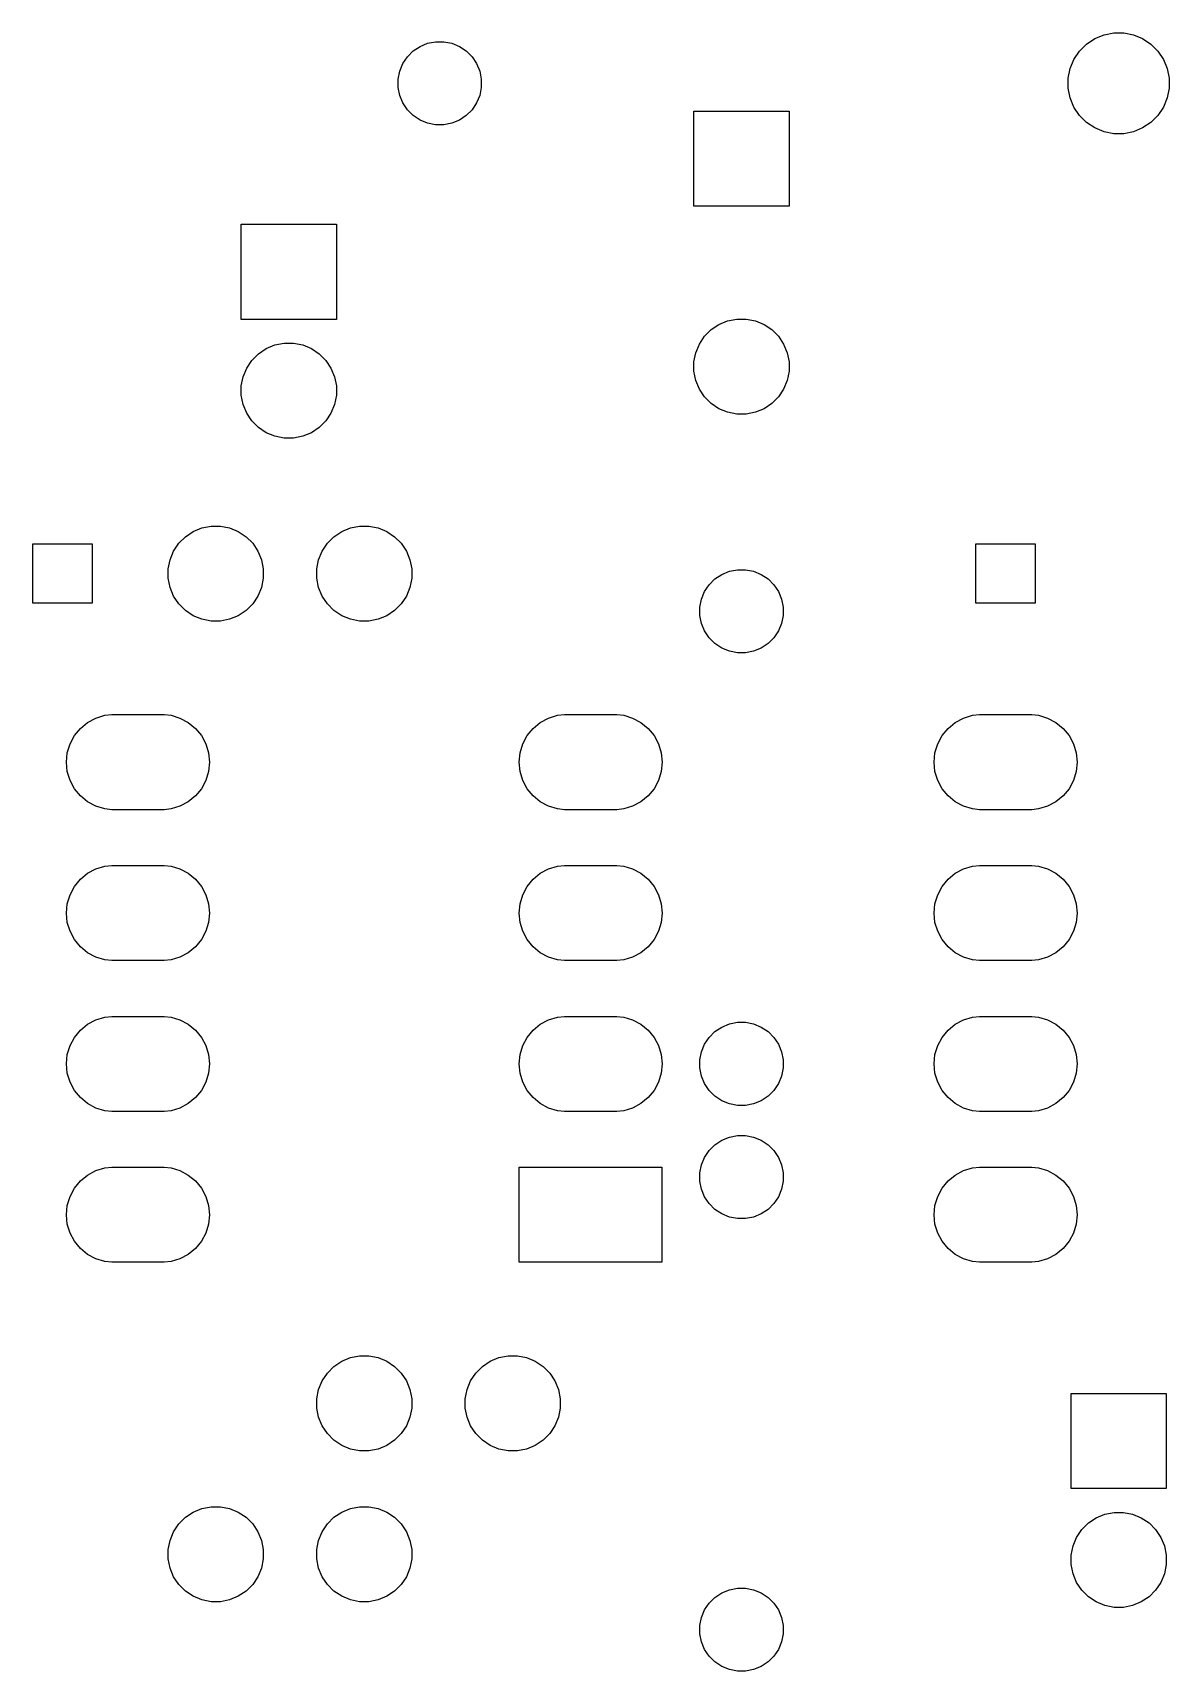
# Model space of a CAD drawing. Extents: x 2.92 to 5.2, y -4.3 to -3.17.
# Drawn here: x 3.38 to 4.133, y -4.303 to -3.217 of the extents above; entities that cross this region are included whole.
import ezdxf

# ---------------------------------------------------------------- set-up
doc = ezdxf.new("R2010")
doc.units = 0
doc.header["$MEASUREMENT"] = 0
doc.layers.add('BLACK', color=7, linetype='CONTINUOUS')

msp = doc.modelspace()

# ---------------------------------------------------------------- linework, layer by layer
at = {"layer": 'BLACK', "linetype": 'CONTINUOUS'}
for p, q in [((3.63695, -3.22558), (3.64196, -3.2235)), ((3.64196, -3.2235), (3.64729, -3.22244)), ((3.64729, -3.22244), (3.65271, -3.22244)), ((3.65271, -3.22244), (3.65804, -3.2235)), ((3.65804, -3.2235), (3.66305, -3.22558)), ((4.07401, -3.22867), (4.07867, -3.22401)), ((4.07867, -3.22401), (4.08415, -3.22034)), ((4.08415, -3.22034), (4.09024, -3.21782)), ((4.09024, -3.21782), (4.0967, -3.21654)), ((4.0967, -3.21654), (4.1033, -3.21654)), ((4.1033, -3.21654), (4.10976, -3.21782)), ((4.10976, -3.21782), (4.11585, -3.22034)), ((4.11585, -3.22034), (4.12133, -3.22401)), ((4.12133, -3.22401), (4.12599, -3.22867)), ((3.62558, -3.23695), (3.62859, -3.23243)), ((3.62859, -3.23243), (3.63243, -3.22859)), ((3.63243, -3.22859), (3.63695, -3.22558)), ((3.66305, -3.22558), (3.66757, -3.22859)), ((3.66757, -3.22859), (3.67141, -3.23243)), ((3.67141, -3.23243), (3.67442, -3.23695)), ((4.06782, -3.24024), (4.07034, -3.23415)), ((4.07034, -3.23415), (4.07401, -3.22867)), ((4.12599, -3.22867), (4.12966, -3.23415)), ((4.12966, -3.23415), (4.13218, -3.24024)), ((3.62244, -3.24729), (3.6235, -3.24196)), ((3.6235, -3.24196), (3.62558, -3.23695)), ((3.67442, -3.23695), (3.6765, -3.24196)), ((3.6765, -3.24196), (3.67756, -3.24729)), ((4.06654, -3.2467), (4.06782, -3.24024)), ((4.06654, -3.2533), (4.06654, -3.2467)), ((4.13218, -3.24024), (4.13346, -3.2467)), ((4.13346, -3.2467), (4.13346, -3.2533)), ((3.62244, -3.25271), (3.62244, -3.24729)), ((3.6235, -3.25804), (3.62244, -3.25271)), ((3.62558, -3.26305), (3.6235, -3.25804)), ((3.6765, -3.25804), (3.67442, -3.26305)), ((3.67756, -3.25271), (3.6765, -3.25804)), ((3.67756, -3.24729), (3.67756, -3.25271)), ((4.06782, -3.25976), (4.06654, -3.2533)), ((4.13346, -3.2533), (4.13218, -3.25976)), ((3.62859, -3.26757), (3.62558, -3.26305)), ((3.63243, -3.27141), (3.62859, -3.26757)), ((3.67141, -3.26757), (3.66757, -3.27141)), ((3.67442, -3.26305), (3.67141, -3.26757)), ((3.8185, -3.3315), (3.8185, -3.2685)), ((3.8185, -3.2685), (3.8815, -3.2685)), ((3.8815, -3.2685), (3.8815, -3.3315)), ((4.07034, -3.26585), (4.06782, -3.25976)), ((4.07401, -3.27133), (4.07034, -3.26585)), ((4.12966, -3.26585), (4.12599, -3.27133)), ((4.13218, -3.25976), (4.12966, -3.26585)), ((3.63695, -3.27442), (3.63243, -3.27141)), ((3.64196, -3.2765), (3.63695, -3.27442)), ((3.64729, -3.27756), (3.64196, -3.2765)), ((3.65271, -3.27756), (3.64729, -3.27756)), ((3.65804, -3.2765), (3.65271, -3.27756)), ((3.66305, -3.27442), (3.65804, -3.2765)), ((3.66757, -3.27141), (3.66305, -3.27442)), ((4.07867, -3.27599), (4.07401, -3.27133)), ((4.08415, -3.27966), (4.07867, -3.27599)), ((4.09024, -3.28218), (4.08415, -3.27966)), ((4.11585, -3.27966), (4.10976, -3.28218)), ((4.12133, -3.27599), (4.11585, -3.27966)), ((4.12599, -3.27133), (4.12133, -3.27599)), ((4.0967, -3.28346), (4.09024, -3.28218)), ((4.1033, -3.28346), (4.0967, -3.28346)), ((4.10976, -3.28218), (4.1033, -3.28346)), ((3.8815, -3.3315), (3.8185, -3.3315)), ((3.5185, -3.4065), (3.5185, -3.3435)), ((3.5185, -3.3435), (3.5815, -3.3435)), ((3.5815, -3.3435), (3.5815, -3.4065)), ((3.5815, -3.4065), (3.5185, -3.4065)), ((3.82992, -3.41333), (3.83508, -3.40988)), ((3.83508, -3.40988), (3.84081, -3.40751)), ((3.84081, -3.40751), (3.8469, -3.4063)), ((3.8469, -3.4063), (3.8531, -3.4063)), ((3.8531, -3.4063), (3.85919, -3.40751)), ((3.85919, -3.40751), (3.86492, -3.40988)), ((3.86492, -3.40988), (3.87008, -3.41333)), ((3.82209, -3.42288), (3.82554, -3.41772)), ((3.82554, -3.41772), (3.82992, -3.41333)), ((3.87008, -3.41333), (3.87446, -3.41772)), ((3.87446, -3.41772), (3.87791, -3.42288)), ((3.52554, -3.43366), (3.52992, -3.42928)), ((3.52992, -3.42928), (3.53508, -3.42583)), ((3.53508, -3.42583), (3.54081, -3.42345)), ((3.54081, -3.42345), (3.5469, -3.42224)), ((3.5469, -3.42224), (3.5531, -3.42224)), ((3.5531, -3.42224), (3.55919, -3.42345)), ((3.55919, -3.42345), (3.56492, -3.42583)), ((3.56492, -3.42583), (3.57008, -3.42928)), ((3.57008, -3.42928), (3.57446, -3.43366)), ((3.8185, -3.43469), (3.81971, -3.42861)), ((3.81971, -3.42861), (3.82209, -3.42288)), ((3.87791, -3.42288), (3.88029, -3.42861)), ((3.88029, -3.42861), (3.8815, -3.43469)), ((3.51971, -3.44455), (3.52209, -3.43882)), ((3.52209, -3.43882), (3.52554, -3.43366)), ((3.57446, -3.43366), (3.57791, -3.43882)), ((3.57791, -3.43882), (3.58029, -3.44455)), ((3.8185, -3.4409), (3.8185, -3.43469)), ((3.81971, -3.44698), (3.8185, -3.4409)), ((3.8815, -3.4409), (3.88029, -3.44698)), ((3.8815, -3.43469), (3.8815, -3.4409)), ((3.5185, -3.45064), (3.51971, -3.44455)), ((3.5185, -3.45684), (3.5185, -3.45064)), ((3.58029, -3.44455), (3.5815, -3.45064)), ((3.5815, -3.45064), (3.5815, -3.45684)), ((3.82209, -3.45271), (3.81971, -3.44698)), ((3.82554, -3.45787), (3.82209, -3.45271)), ((3.87791, -3.45271), (3.87446, -3.45787)), ((3.88029, -3.44698), (3.87791, -3.45271)), ((3.51971, -3.46293), (3.5185, -3.45684)), ((3.52209, -3.46866), (3.51971, -3.46293)), ((3.58029, -3.46293), (3.57791, -3.46866)), ((3.5815, -3.45684), (3.58029, -3.46293)), ((3.82992, -3.46226), (3.82554, -3.45787)), ((3.83508, -3.46571), (3.82992, -3.46226)), ((3.87008, -3.46226), (3.86492, -3.46571)), ((3.87446, -3.45787), (3.87008, -3.46226)), ((3.52554, -3.47382), (3.52209, -3.46866)), ((3.52992, -3.4782), (3.52554, -3.47382)), ((3.57446, -3.47382), (3.57008, -3.4782)), ((3.57791, -3.46866), (3.57446, -3.47382)), ((3.84081, -3.46808), (3.83508, -3.46571)), ((3.8469, -3.46929), (3.84081, -3.46808)), ((3.8531, -3.46929), (3.8469, -3.46929)), ((3.85919, -3.46808), (3.8531, -3.46929)), ((3.86492, -3.46571), (3.85919, -3.46808)), ((3.53508, -3.48165), (3.52992, -3.4782)), ((3.54081, -3.48403), (3.53508, -3.48165)), ((3.5469, -3.48524), (3.54081, -3.48403)), ((3.5531, -3.48524), (3.5469, -3.48524)), ((3.55919, -3.48403), (3.5531, -3.48524)), ((3.56492, -3.48165), (3.55919, -3.48403)), ((3.57008, -3.4782), (3.56492, -3.48165)), ((3.47711, -3.55492), (3.4815, -3.55054)), ((3.4815, -3.55054), (3.48666, -3.54709)), ((3.48666, -3.54709), (3.49239, -3.54471)), ((3.49239, -3.54471), (3.49847, -3.5435)), ((3.49847, -3.5435), (3.50468, -3.5435)), ((3.50468, -3.5435), (3.51076, -3.54471)), ((3.51076, -3.54471), (3.51649, -3.54709)), ((3.51649, -3.54709), (3.52165, -3.55054)), ((3.52165, -3.55054), (3.52604, -3.55492)), ((3.57554, -3.55492), (3.57992, -3.55054)), ((3.57992, -3.55054), (3.58508, -3.54709)), ((3.58508, -3.54709), (3.59081, -3.54471)), ((3.59081, -3.54471), (3.5969, -3.5435)), ((3.5969, -3.5435), (3.6031, -3.5435)), ((3.6031, -3.5435), (3.60919, -3.54471)), ((3.60919, -3.54471), (3.61492, -3.54709)), ((3.61492, -3.54709), (3.62008, -3.55054)), ((3.62008, -3.55054), (3.62446, -3.55492)), ((3.38031, -3.59469), (3.38031, -3.55531)), ((3.38031, -3.55531), (3.41969, -3.55531)), ((3.41969, -3.55531), (3.41969, -3.59469)), ((3.47129, -3.56581), (3.47366, -3.56008)), ((3.47366, -3.56008), (3.47711, -3.55492)), ((3.52604, -3.55492), (3.52949, -3.56008)), ((3.52949, -3.56008), (3.53186, -3.56581)), ((3.56971, -3.56581), (3.57209, -3.56008)), ((3.57209, -3.56008), (3.57554, -3.55492)), ((3.62446, -3.55492), (3.62791, -3.56008)), ((3.62791, -3.56008), (3.63029, -3.56581)), ((4.00531, -3.59469), (4.00531, -3.55531)), ((4.00531, -3.55531), (4.04469, -3.55531)), ((4.04469, -3.55531), (4.04469, -3.59469)), ((3.47008, -3.5719), (3.47129, -3.56581)), ((3.47008, -3.5781), (3.47008, -3.5719)), ((3.53186, -3.56581), (3.53307, -3.5719)), ((3.53307, -3.5719), (3.53307, -3.5781)), ((3.5685, -3.5719), (3.56971, -3.56581)), ((3.5685, -3.5781), (3.5685, -3.5719)), ((3.63029, -3.56581), (3.6315, -3.5719)), ((3.6315, -3.5719), (3.6315, -3.5781)), ((3.84196, -3.5735), (3.84729, -3.57244)), ((3.84729, -3.57244), (3.85271, -3.57244)), ((3.85271, -3.57244), (3.85804, -3.5735)), ((3.47129, -3.58419), (3.47008, -3.5781)), ((3.53307, -3.5781), (3.53186, -3.58419)), ((3.56971, -3.58419), (3.5685, -3.5781)), ((3.6315, -3.5781), (3.63029, -3.58419)), ((3.82558, -3.58695), (3.82859, -3.58243)), ((3.82859, -3.58243), (3.83243, -3.57859)), ((3.83243, -3.57859), (3.83695, -3.57558)), ((3.83695, -3.57558), (3.84196, -3.5735)), ((3.85804, -3.5735), (3.86305, -3.57558)), ((3.86305, -3.57558), (3.86757, -3.57859)), ((3.86757, -3.57859), (3.87141, -3.58243)), ((3.87141, -3.58243), (3.87442, -3.58695)), ((3.41969, -3.59469), (3.38031, -3.59469)), ((3.47366, -3.58992), (3.47129, -3.58419)), ((3.47711, -3.59508), (3.47366, -3.58992)), ((3.52949, -3.58992), (3.52604, -3.59508)), ((3.53186, -3.58419), (3.52949, -3.58992)), ((3.57209, -3.58992), (3.56971, -3.58419)), ((3.57554, -3.59508), (3.57209, -3.58992)), ((3.62791, -3.58992), (3.62446, -3.59508)), ((3.63029, -3.58419), (3.62791, -3.58992)), ((3.82244, -3.59729), (3.8235, -3.59196)), ((3.8235, -3.59196), (3.82558, -3.58695)), ((3.87442, -3.58695), (3.8765, -3.59196)), ((3.8765, -3.59196), (3.87756, -3.59729)), ((4.04469, -3.59469), (4.00531, -3.59469)), ((3.4815, -3.59946), (3.47711, -3.59508)), ((3.48666, -3.60291), (3.4815, -3.59946)), ((3.49239, -3.60529), (3.48666, -3.60291)), ((3.49847, -3.6065), (3.49239, -3.60529)), ((3.51076, -3.60529), (3.50468, -3.6065)), ((3.51649, -3.60291), (3.51076, -3.60529)), ((3.52165, -3.59946), (3.51649, -3.60291)), ((3.52604, -3.59508), (3.52165, -3.59946)), ((3.57992, -3.59946), (3.57554, -3.59508)), ((3.58508, -3.60291), (3.57992, -3.59946)), ((3.59081, -3.60529), (3.58508, -3.60291)), ((3.5969, -3.6065), (3.59081, -3.60529)), ((3.60919, -3.60529), (3.6031, -3.6065)), ((3.61492, -3.60291), (3.60919, -3.60529)), ((3.62008, -3.59946), (3.61492, -3.60291)), ((3.62446, -3.59508), (3.62008, -3.59946)), ((3.82244, -3.60271), (3.82244, -3.59729)), ((3.8235, -3.60804), (3.82244, -3.60271)), ((3.87756, -3.60271), (3.8765, -3.60804)), ((3.87756, -3.59729), (3.87756, -3.60271)), ((3.50468, -3.6065), (3.49847, -3.6065)), ((3.6031, -3.6065), (3.5969, -3.6065)), ((3.82558, -3.61305), (3.8235, -3.60804)), ((3.82859, -3.61757), (3.82558, -3.61305)), ((3.87442, -3.61305), (3.87141, -3.61757)), ((3.8765, -3.60804), (3.87442, -3.61305)), ((3.83243, -3.62141), (3.82859, -3.61757)), ((3.83695, -3.62442), (3.83243, -3.62141)), ((3.84196, -3.6265), (3.83695, -3.62442)), ((3.84729, -3.62756), (3.84196, -3.6265)), ((3.85804, -3.6265), (3.85271, -3.62756)), ((3.86305, -3.62442), (3.85804, -3.6265)), ((3.86757, -3.62141), (3.86305, -3.62442)), ((3.87141, -3.61757), (3.86757, -3.62141)), ((3.85271, -3.62756), (3.84729, -3.62756)), ((3.42214, -3.67076), (3.42808, -3.66896)), ((3.42808, -3.66896), (3.4327, -3.6685)), ((3.4327, -3.6685), (3.4673, -3.6685)), ((3.4673, -3.6685), (3.47192, -3.66896)), ((3.47192, -3.66896), (3.47786, -3.67076)), ((3.72214, -3.67076), (3.72808, -3.66896)), ((3.72808, -3.66896), (3.7327, -3.6685)), ((3.7327, -3.6685), (3.76729, -3.6685)), ((3.76729, -3.6685), (3.77192, -3.66896)), ((3.77192, -3.66896), (3.77786, -3.67076)), ((3.99714, -3.67076), (4.00308, -3.66896)), ((4.00308, -3.66896), (4.0077, -3.6685)), ((4.0077, -3.6685), (4.0423, -3.6685)), ((4.0423, -3.6685), (4.04692, -3.66896)), ((4.04692, -3.66896), (4.05286, -3.67076)), ((3.40794, -3.68242), (3.41187, -3.67762)), ((3.41187, -3.67762), (3.41667, -3.67369)), ((3.41667, -3.67369), (3.42214, -3.67076)), ((3.47786, -3.67076), (3.48333, -3.67369)), ((3.48333, -3.67369), (3.48813, -3.67762)), ((3.48813, -3.67762), (3.49206, -3.68242)), ((3.70794, -3.68242), (3.71187, -3.67762)), ((3.71187, -3.67762), (3.71667, -3.67369)), ((3.71667, -3.67369), (3.72214, -3.67076)), ((3.77786, -3.67076), (3.78333, -3.67369)), ((3.78333, -3.67369), (3.78813, -3.67762)), ((3.78813, -3.67762), (3.79206, -3.68242)), ((3.98294, -3.68242), (3.98687, -3.67762)), ((3.98687, -3.67762), (3.99167, -3.67369)), ((3.99167, -3.67369), (3.99714, -3.67076)), ((4.05286, -3.67076), (4.05833, -3.67369)), ((4.05833, -3.67369), (4.06313, -3.67762)), ((4.06313, -3.67762), (4.06706, -3.68242)), ((3.40321, -3.69383), (3.40501, -3.68789)), ((3.40501, -3.68789), (3.40794, -3.68242)), ((3.49206, -3.68242), (3.49499, -3.68789)), ((3.49499, -3.68789), (3.49679, -3.69383)), ((3.70321, -3.69383), (3.70501, -3.68789)), ((3.70501, -3.68789), (3.70794, -3.68242)), ((3.79206, -3.68242), (3.79499, -3.68789)), ((3.79499, -3.68789), (3.79679, -3.69383)), ((3.97821, -3.69383), (3.98001, -3.68789)), ((3.98001, -3.68789), (3.98294, -3.68242)), ((4.06706, -3.68242), (4.06999, -3.68789)), ((4.06999, -3.68789), (4.07179, -3.69383)), ((3.4026, -3.7), (3.40321, -3.69383)), ((3.40321, -3.70617), (3.4026, -3.7)), ((3.49679, -3.69383), (3.4974, -3.7)), ((3.4974, -3.7), (3.49679, -3.70617)), ((3.7026, -3.7), (3.70321, -3.69383)), ((3.70321, -3.70617), (3.7026, -3.7)), ((3.79679, -3.69383), (3.7974, -3.7)), ((3.7974, -3.7), (3.79679, -3.70617)), ((3.9776, -3.7), (3.97821, -3.69383)), ((3.97821, -3.70617), (3.9776, -3.7)), ((4.07179, -3.69383), (4.0724, -3.7)), ((4.0724, -3.7), (4.07179, -3.70617)), ((3.40501, -3.71211), (3.40321, -3.70617)), ((3.40794, -3.71758), (3.40501, -3.71211)), ((3.49499, -3.71211), (3.49206, -3.71758)), ((3.49679, -3.70617), (3.49499, -3.71211)), ((3.70501, -3.71211), (3.70321, -3.70617)), ((3.70794, -3.71758), (3.70501, -3.71211)), ((3.79499, -3.71211), (3.79206, -3.71758)), ((3.79679, -3.70617), (3.79499, -3.71211)), ((3.98001, -3.71211), (3.97821, -3.70617)), ((3.98294, -3.71758), (3.98001, -3.71211)), ((4.06999, -3.71211), (4.06706, -3.71758)), ((4.07179, -3.70617), (4.06999, -3.71211)), ((3.41187, -3.72238), (3.40794, -3.71758)), ((3.41667, -3.72631), (3.41187, -3.72238)), ((3.48813, -3.72238), (3.48333, -3.72631)), ((3.49206, -3.71758), (3.48813, -3.72238)), ((3.71187, -3.72238), (3.70794, -3.71758)), ((3.71667, -3.72631), (3.71187, -3.72238)), ((3.78813, -3.72238), (3.78333, -3.72631)), ((3.79206, -3.71758), (3.78813, -3.72238)), ((3.98687, -3.72238), (3.98294, -3.71758)), ((3.99167, -3.72631), (3.98687, -3.72238)), ((4.06313, -3.72238), (4.05833, -3.72631)), ((4.06706, -3.71758), (4.06313, -3.72238)), ((3.42214, -3.72924), (3.41667, -3.72631)), ((3.42808, -3.73104), (3.42214, -3.72924)), ((3.4327, -3.7315), (3.42808, -3.73104)), ((3.4673, -3.7315), (3.4327, -3.7315)), ((3.47192, -3.73104), (3.4673, -3.7315)), ((3.47786, -3.72924), (3.47192, -3.73104)), ((3.48333, -3.72631), (3.47786, -3.72924)), ((3.72214, -3.72924), (3.71667, -3.72631)), ((3.72808, -3.73104), (3.72214, -3.72924)), ((3.7327, -3.7315), (3.72808, -3.73104)), ((3.76729, -3.7315), (3.7327, -3.7315)), ((3.77192, -3.73104), (3.76729, -3.7315)), ((3.77786, -3.72924), (3.77192, -3.73104)), ((3.78333, -3.72631), (3.77786, -3.72924)), ((3.99714, -3.72924), (3.99167, -3.72631)), ((4.00308, -3.73104), (3.99714, -3.72924)), ((4.0077, -3.7315), (4.00308, -3.73104)), ((4.0423, -3.7315), (4.0077, -3.7315)), ((4.04692, -3.73104), (4.0423, -3.7315)), ((4.05286, -3.72924), (4.04692, -3.73104)), ((4.05833, -3.72631), (4.05286, -3.72924)), ((3.40794, -3.78242), (3.41187, -3.77762)), ((3.41187, -3.77762), (3.41667, -3.77369)), ((3.41667, -3.77369), (3.42214, -3.77076)), ((3.42214, -3.77076), (3.42808, -3.76896)), ((3.42808, -3.76896), (3.4327, -3.7685)), ((3.4327, -3.7685), (3.4673, -3.7685)), ((3.4673, -3.7685), (3.47192, -3.76896)), ((3.47192, -3.76896), (3.47786, -3.77076)), ((3.47786, -3.77076), (3.48333, -3.77369)), ((3.48333, -3.77369), (3.48813, -3.77762)), ((3.48813, -3.77762), (3.49206, -3.78242)), ((3.70794, -3.78242), (3.71187, -3.77762)), ((3.71187, -3.77762), (3.71667, -3.77369)), ((3.71667, -3.77369), (3.72214, -3.77076)), ((3.72214, -3.77076), (3.72808, -3.76896)), ((3.72808, -3.76896), (3.7327, -3.7685)), ((3.7327, -3.7685), (3.76729, -3.7685)), ((3.76729, -3.7685), (3.77192, -3.76896)), ((3.77192, -3.76896), (3.77786, -3.77076)), ((3.77786, -3.77076), (3.78333, -3.77369)), ((3.78333, -3.77369), (3.78813, -3.77762)), ((3.78813, -3.77762), (3.79206, -3.78242)), ((3.98294, -3.78242), (3.98687, -3.77762)), ((3.98687, -3.77762), (3.99167, -3.77369)), ((3.99167, -3.77369), (3.99714, -3.77076)), ((3.99714, -3.77076), (4.00308, -3.76896)), ((4.00308, -3.76896), (4.0077, -3.7685)), ((4.0077, -3.7685), (4.0423, -3.7685)), ((4.0423, -3.7685), (4.04692, -3.76896)), ((4.04692, -3.76896), (4.05286, -3.77076)), ((4.05286, -3.77076), (4.05833, -3.77369)), ((4.05833, -3.77369), (4.06313, -3.77762)), ((4.06313, -3.77762), (4.06706, -3.78242)), ((3.40321, -3.79383), (3.40501, -3.78789)), ((3.40501, -3.78789), (3.40794, -3.78242)), ((3.49206, -3.78242), (3.49499, -3.78789)), ((3.49499, -3.78789), (3.49679, -3.79383)), ((3.70321, -3.79383), (3.70501, -3.78789)), ((3.70501, -3.78789), (3.70794, -3.78242)), ((3.79206, -3.78242), (3.79499, -3.78789)), ((3.79499, -3.78789), (3.79679, -3.79383)), ((3.97821, -3.79383), (3.98001, -3.78789)), ((3.98001, -3.78789), (3.98294, -3.78242)), ((4.06706, -3.78242), (4.06999, -3.78789)), ((4.06999, -3.78789), (4.07179, -3.79383)), ((3.4026, -3.8), (3.40321, -3.79383)), ((3.40321, -3.80617), (3.4026, -3.8)), ((3.49679, -3.79383), (3.4974, -3.8)), ((3.4974, -3.8), (3.49679, -3.80617)), ((3.7026, -3.8), (3.70321, -3.79383)), ((3.70321, -3.80617), (3.7026, -3.8)), ((3.79679, -3.79383), (3.7974, -3.8)), ((3.7974, -3.8), (3.79679, -3.80617)), ((3.9776, -3.8), (3.97821, -3.79383)), ((3.97821, -3.80617), (3.9776, -3.8)), ((4.07179, -3.79383), (4.0724, -3.8)), ((4.0724, -3.8), (4.07179, -3.80617)), ((3.40501, -3.81211), (3.40321, -3.80617)), ((3.49679, -3.80617), (3.49499, -3.81211)), ((3.70501, -3.81211), (3.70321, -3.80617)), ((3.79679, -3.80617), (3.79499, -3.81211)), ((3.98001, -3.81211), (3.97821, -3.80617)), ((4.07179, -3.80617), (4.06999, -3.81211)), ((3.40794, -3.81758), (3.40501, -3.81211)), ((3.41187, -3.82238), (3.40794, -3.81758)), ((3.41667, -3.82631), (3.41187, -3.82238)), ((3.48813, -3.82238), (3.48333, -3.82631)), ((3.49206, -3.81758), (3.48813, -3.82238)), ((3.49499, -3.81211), (3.49206, -3.81758)), ((3.70794, -3.81758), (3.70501, -3.81211)), ((3.71187, -3.82238), (3.70794, -3.81758)), ((3.71667, -3.82631), (3.71187, -3.82238)), ((3.78813, -3.82238), (3.78333, -3.82631)), ((3.79206, -3.81758), (3.78813, -3.82238)), ((3.79499, -3.81211), (3.79206, -3.81758)), ((3.98294, -3.81758), (3.98001, -3.81211)), ((3.98687, -3.82238), (3.98294, -3.81758)), ((3.99167, -3.82631), (3.98687, -3.82238)), ((4.06313, -3.82238), (4.05833, -3.82631)), ((4.06706, -3.81758), (4.06313, -3.82238)), ((4.06999, -3.81211), (4.06706, -3.81758)), ((3.42214, -3.82924), (3.41667, -3.82631)), ((3.42808, -3.83104), (3.42214, -3.82924)), ((3.4327, -3.8315), (3.42808, -3.83104)), ((3.4673, -3.8315), (3.4327, -3.8315)), ((3.47192, -3.83104), (3.4673, -3.8315)), ((3.47786, -3.82924), (3.47192, -3.83104)), ((3.48333, -3.82631), (3.47786, -3.82924)), ((3.72214, -3.82924), (3.71667, -3.82631)), ((3.72808, -3.83104), (3.72214, -3.82924)), ((3.7327, -3.8315), (3.72808, -3.83104)), ((3.76729, -3.8315), (3.7327, -3.8315)), ((3.77192, -3.83104), (3.76729, -3.8315)), ((3.77786, -3.82924), (3.77192, -3.83104)), ((3.78333, -3.82631), (3.77786, -3.82924)), ((3.99714, -3.82924), (3.99167, -3.82631)), ((4.00308, -3.83104), (3.99714, -3.82924)), ((4.0077, -3.8315), (4.00308, -3.83104)), ((4.0423, -3.8315), (4.0077, -3.8315)), ((4.04692, -3.83104), (4.0423, -3.8315)), ((4.05286, -3.82924), (4.04692, -3.83104)), ((4.05833, -3.82631), (4.05286, -3.82924)), ((3.41187, -3.87762), (3.41667, -3.87369)), ((3.41667, -3.87369), (3.42214, -3.87076)), ((3.42214, -3.87076), (3.42808, -3.86896)), ((3.42808, -3.86896), (3.4327, -3.8685)), ((3.4327, -3.8685), (3.4673, -3.8685)), ((3.4673, -3.8685), (3.47192, -3.86896)), ((3.47192, -3.86896), (3.47786, -3.87076)), ((3.47786, -3.87076), (3.48333, -3.87369)), ((3.48333, -3.87369), (3.48813, -3.87762)), ((3.71187, -3.87762), (3.71667, -3.87369)), ((3.71667, -3.87369), (3.72214, -3.87076)), ((3.72214, -3.87076), (3.72808, -3.86896)), ((3.72808, -3.86896), (3.7327, -3.8685)), ((3.7327, -3.8685), (3.76729, -3.8685)), ((3.76729, -3.8685), (3.77192, -3.86896)), ((3.77192, -3.86896), (3.77786, -3.87076)), ((3.77786, -3.87076), (3.78333, -3.87369)), ((3.78333, -3.87369), (3.78813, -3.87762)), ((3.83243, -3.87859), (3.83695, -3.87558)), ((3.83695, -3.87558), (3.84196, -3.8735)), ((3.84196, -3.8735), (3.84729, -3.87244)), ((3.84729, -3.87244), (3.85271, -3.87244)), ((3.85271, -3.87244), (3.85804, -3.8735)), ((3.85804, -3.8735), (3.86305, -3.87558)), ((3.86305, -3.87558), (3.86757, -3.87859)), ((3.98687, -3.87762), (3.99167, -3.87369)), ((3.99167, -3.87369), (3.99714, -3.87076)), ((3.99714, -3.87076), (4.00308, -3.86896)), ((4.00308, -3.86896), (4.0077, -3.8685)), ((4.0077, -3.8685), (4.0423, -3.8685)), ((4.0423, -3.8685), (4.04692, -3.86896)), ((4.04692, -3.86896), (4.05286, -3.87076)), ((4.05286, -3.87076), (4.05833, -3.87369)), ((4.05833, -3.87369), (4.06313, -3.87762)), ((3.40321, -3.89383), (3.40501, -3.88789)), ((3.40501, -3.88789), (3.40794, -3.88242)), ((3.40794, -3.88242), (3.41187, -3.87762)), ((3.48813, -3.87762), (3.49206, -3.88242)), ((3.49206, -3.88242), (3.49499, -3.88789)), ((3.49499, -3.88789), (3.49679, -3.89383)), ((3.70321, -3.89383), (3.70501, -3.88789)), ((3.70501, -3.88789), (3.70794, -3.88242)), ((3.70794, -3.88242), (3.71187, -3.87762)), ((3.78813, -3.87762), (3.79206, -3.88242)), ((3.79206, -3.88242), (3.79499, -3.88789)), ((3.79499, -3.88789), (3.79679, -3.89383)), ((3.8235, -3.89196), (3.82558, -3.88695)), ((3.82558, -3.88695), (3.82859, -3.88243)), ((3.82859, -3.88243), (3.83243, -3.87859)), ((3.86757, -3.87859), (3.87141, -3.88243)), ((3.87141, -3.88243), (3.87442, -3.88695)), ((3.87442, -3.88695), (3.8765, -3.89196)), ((3.97821, -3.89383), (3.98001, -3.88789)), ((3.98001, -3.88789), (3.98294, -3.88242)), ((3.98294, -3.88242), (3.98687, -3.87762)), ((4.06313, -3.87762), (4.06706, -3.88242)), ((4.06706, -3.88242), (4.06999, -3.88789)), ((4.06999, -3.88789), (4.07179, -3.89383)), ((3.4026, -3.9), (3.40321, -3.89383)), ((3.49679, -3.89383), (3.4974, -3.9)), ((3.7026, -3.9), (3.70321, -3.89383)), ((3.79679, -3.89383), (3.7974, -3.9)), ((3.82244, -3.89729), (3.8235, -3.89196)), ((3.82244, -3.90271), (3.82244, -3.89729)), ((3.8765, -3.89196), (3.87756, -3.89729)), ((3.87756, -3.89729), (3.87756, -3.90271)), ((3.9776, -3.9), (3.97821, -3.89383)), ((4.07179, -3.89383), (4.0724, -3.9)), ((3.40321, -3.90617), (3.4026, -3.9)), ((3.40501, -3.91211), (3.40321, -3.90617)), ((3.49679, -3.90617), (3.49499, -3.91211)), ((3.4974, -3.9), (3.49679, -3.90617)), ((3.70321, -3.90617), (3.7026, -3.9)), ((3.70501, -3.91211), (3.70321, -3.90617)), ((3.79679, -3.90617), (3.79499, -3.91211)), ((3.7974, -3.9), (3.79679, -3.90617)), ((3.8235, -3.90804), (3.82244, -3.90271)), ((3.82558, -3.91305), (3.8235, -3.90804)), ((3.8765, -3.90804), (3.87442, -3.91305)), ((3.87756, -3.90271), (3.8765, -3.90804)), ((3.97821, -3.90617), (3.9776, -3.9)), ((3.98001, -3.91211), (3.97821, -3.90617)), ((4.07179, -3.90617), (4.06999, -3.91211)), ((4.0724, -3.9), (4.07179, -3.90617)), ((3.40794, -3.91758), (3.40501, -3.91211)), ((3.41187, -3.92238), (3.40794, -3.91758)), ((3.49206, -3.91758), (3.48813, -3.92238)), ((3.49499, -3.91211), (3.49206, -3.91758)), ((3.70794, -3.91758), (3.70501, -3.91211)), ((3.71187, -3.92238), (3.70794, -3.91758)), ((3.79206, -3.91758), (3.78813, -3.92238)), ((3.79499, -3.91211), (3.79206, -3.91758)), ((3.82859, -3.91757), (3.82558, -3.91305)), ((3.83243, -3.92141), (3.82859, -3.91757)), ((3.87141, -3.91757), (3.86757, -3.92141)), ((3.87442, -3.91305), (3.87141, -3.91757)), ((3.98294, -3.91758), (3.98001, -3.91211)), ((3.98687, -3.92238), (3.98294, -3.91758)), ((4.06706, -3.91758), (4.06313, -3.92238)), ((4.06999, -3.91211), (4.06706, -3.91758)), ((3.41667, -3.92631), (3.41187, -3.92238)), ((3.42214, -3.92924), (3.41667, -3.92631)), ((3.42808, -3.93104), (3.42214, -3.92924)), ((3.4327, -3.9315), (3.42808, -3.93104)), ((3.47192, -3.93104), (3.4673, -3.9315)), ((3.47786, -3.92924), (3.47192, -3.93104)), ((3.48333, -3.92631), (3.47786, -3.92924)), ((3.48813, -3.92238), (3.48333, -3.92631)), ((3.71667, -3.92631), (3.71187, -3.92238)), ((3.72214, -3.92924), (3.71667, -3.92631)), ((3.72808, -3.93104), (3.72214, -3.92924)), ((3.7327, -3.9315), (3.72808, -3.93104)), ((3.77192, -3.93104), (3.76729, -3.9315)), ((3.77786, -3.92924), (3.77192, -3.93104)), ((3.78333, -3.92631), (3.77786, -3.92924)), ((3.78813, -3.92238), (3.78333, -3.92631)), ((3.83695, -3.92442), (3.83243, -3.92141)), ((3.84196, -3.9265), (3.83695, -3.92442)), ((3.84729, -3.92756), (3.84196, -3.9265)), ((3.85271, -3.92756), (3.84729, -3.92756)), ((3.85804, -3.9265), (3.85271, -3.92756)), ((3.86305, -3.92442), (3.85804, -3.9265)), ((3.86757, -3.92141), (3.86305, -3.92442)), ((3.99167, -3.92631), (3.98687, -3.92238)), ((3.99714, -3.92924), (3.99167, -3.92631)), ((4.00308, -3.93104), (3.99714, -3.92924)), ((4.0077, -3.9315), (4.00308, -3.93104)), ((4.04692, -3.93104), (4.0423, -3.9315)), ((4.05286, -3.92924), (4.04692, -3.93104)), ((4.05833, -3.92631), (4.05286, -3.92924)), ((4.06313, -3.92238), (4.05833, -3.92631)), ((3.4673, -3.9315), (3.4327, -3.9315)), ((3.76729, -3.9315), (3.7327, -3.9315)), ((4.0423, -3.9315), (4.0077, -3.9315)), ((3.83243, -3.95359), (3.83695, -3.95058)), ((3.83695, -3.95058), (3.84196, -3.9485)), ((3.84196, -3.9485), (3.84729, -3.94744)), ((3.84729, -3.94744), (3.85271, -3.94744)), ((3.85271, -3.94744), (3.85804, -3.9485)), ((3.85804, -3.9485), (3.86305, -3.95058)), ((3.86305, -3.95058), (3.86757, -3.95359)), ((3.8235, -3.96696), (3.82558, -3.96195)), ((3.82558, -3.96195), (3.82859, -3.95743)), ((3.82859, -3.95743), (3.83243, -3.95359)), ((3.86757, -3.95359), (3.87141, -3.95743)), ((3.87141, -3.95743), (3.87442, -3.96195)), ((3.87442, -3.96195), (3.8765, -3.96696)), ((3.41187, -3.97762), (3.41667, -3.97369)), ((3.41667, -3.97369), (3.42214, -3.97076)), ((3.42214, -3.97076), (3.42808, -3.96896)), ((3.42808, -3.96896), (3.4327, -3.9685)), ((3.4327, -3.9685), (3.4673, -3.9685)), ((3.4673, -3.9685), (3.47192, -3.96896)), ((3.47192, -3.96896), (3.47786, -3.97076)), ((3.47786, -3.97076), (3.48333, -3.97369)), ((3.48333, -3.97369), (3.48813, -3.97762)), ((3.70276, -4.0315), (3.70276, -3.9685)), ((3.70276, -3.9685), (3.79724, -3.9685)), ((3.79724, -3.9685), (3.79724, -4.0315)), ((3.82244, -3.97229), (3.8235, -3.96696)), ((3.82244, -3.97771), (3.82244, -3.97229)), ((3.8765, -3.96696), (3.87756, -3.97229)), ((3.87756, -3.97229), (3.87756, -3.97771)), ((3.98687, -3.97762), (3.99167, -3.97369)), ((3.99167, -3.97369), (3.99714, -3.97076)), ((3.99714, -3.97076), (4.00308, -3.96896)), ((4.00308, -3.96896), (4.0077, -3.9685)), ((4.0077, -3.9685), (4.0423, -3.9685)), ((4.0423, -3.9685), (4.04692, -3.96896)), ((4.04692, -3.96896), (4.05286, -3.97076)), ((4.05286, -3.97076), (4.05833, -3.97369)), ((4.05833, -3.97369), (4.06313, -3.97762)), ((3.40501, -3.98789), (3.40794, -3.98242)), ((3.40794, -3.98242), (3.41187, -3.97762)), ((3.48813, -3.97762), (3.49206, -3.98242)), ((3.49206, -3.98242), (3.49499, -3.98789)), ((3.8235, -3.98304), (3.82244, -3.97771)), ((3.82558, -3.98805), (3.8235, -3.98304)), ((3.8765, -3.98304), (3.87442, -3.98805)), ((3.87756, -3.97771), (3.8765, -3.98304)), ((3.98001, -3.98789), (3.98294, -3.98242)), ((3.98294, -3.98242), (3.98687, -3.97762)), ((4.06313, -3.97762), (4.06706, -3.98242)), ((4.06706, -3.98242), (4.06999, -3.98789)), ((3.4026, -4), (3.40321, -3.99383)), ((3.40321, -3.99383), (3.40501, -3.98789)), ((3.49499, -3.98789), (3.49679, -3.99383)), ((3.49679, -3.99383), (3.4974, -4)), ((3.82859, -3.99257), (3.82558, -3.98805)), ((3.83243, -3.99641), (3.82859, -3.99257)), ((3.83695, -3.99942), (3.83243, -3.99641)), ((3.86757, -3.99641), (3.86305, -3.99942)), ((3.87141, -3.99257), (3.86757, -3.99641)), ((3.87442, -3.98805), (3.87141, -3.99257)), ((3.9776, -4), (3.97821, -3.99383)), ((3.97821, -3.99383), (3.98001, -3.98789)), ((4.06999, -3.98789), (4.07179, -3.99383)), ((4.07179, -3.99383), (4.0724, -4)), ((3.40321, -4.00617), (3.4026, -4)), ((3.40501, -4.01211), (3.40321, -4.00617)), ((3.49679, -4.00617), (3.49499, -4.01211)), ((3.4974, -4), (3.49679, -4.00617)), ((3.84196, -4.0015), (3.83695, -3.99942)), ((3.84729, -4.00256), (3.84196, -4.0015)), ((3.85271, -4.00256), (3.84729, -4.00256)), ((3.85804, -4.0015), (3.85271, -4.00256)), ((3.86305, -3.99942), (3.85804, -4.0015)), ((3.97821, -4.00617), (3.9776, -4)), ((3.98001, -4.01211), (3.97821, -4.00617)), ((4.07179, -4.00617), (4.06999, -4.01211)), ((4.0724, -4), (4.07179, -4.00617)), ((3.40794, -4.01758), (3.40501, -4.01211)), ((3.41187, -4.02238), (3.40794, -4.01758)), ((3.49206, -4.01758), (3.48813, -4.02238)), ((3.49499, -4.01211), (3.49206, -4.01758)), ((3.98294, -4.01758), (3.98001, -4.01211)), ((3.98687, -4.02238), (3.98294, -4.01758)), ((4.06706, -4.01758), (4.06313, -4.02238)), ((4.06999, -4.01211), (4.06706, -4.01758)), ((3.41667, -4.02631), (3.41187, -4.02238)), ((3.42214, -4.02924), (3.41667, -4.02631)), ((3.48333, -4.02631), (3.47786, -4.02924)), ((3.48813, -4.02238), (3.48333, -4.02631)), ((3.99167, -4.02631), (3.98687, -4.02238)), ((3.99714, -4.02924), (3.99167, -4.02631)), ((4.05833, -4.02631), (4.05286, -4.02924)), ((4.06313, -4.02238), (4.05833, -4.02631)), ((3.42808, -4.03104), (3.42214, -4.02924)), ((3.4327, -4.0315), (3.42808, -4.03104)), ((3.4673, -4.0315), (3.4327, -4.0315)), ((3.47192, -4.03104), (3.4673, -4.0315)), ((3.47786, -4.02924), (3.47192, -4.03104)), ((3.79724, -4.0315), (3.70276, -4.0315)), ((4.00308, -4.03104), (3.99714, -4.02924)), ((4.0077, -4.0315), (4.00308, -4.03104)), ((4.0423, -4.0315), (4.0077, -4.0315)), ((4.04692, -4.03104), (4.0423, -4.0315)), ((4.05286, -4.02924), (4.04692, -4.03104)), ((3.59081, -4.09471), (3.5969, -4.0935)), ((3.5969, -4.0935), (3.6031, -4.0935)), ((3.6031, -4.0935), (3.60919, -4.09471)), ((3.68924, -4.09471), (3.69532, -4.0935)), ((3.69532, -4.0935), (3.70153, -4.0935)), ((3.70153, -4.0935), (3.70761, -4.09471)), ((3.57209, -4.11008), (3.57554, -4.10492)), ((3.57554, -4.10492), (3.57992, -4.10054)), ((3.57992, -4.10054), (3.58508, -4.09709)), ((3.58508, -4.09709), (3.59081, -4.09471)), ((3.60919, -4.09471), (3.61492, -4.09709)), ((3.61492, -4.09709), (3.62008, -4.10054)), ((3.62008, -4.10054), (3.62446, -4.10492)), ((3.62446, -4.10492), (3.62791, -4.11008)), ((3.67051, -4.11008), (3.67396, -4.10492)), ((3.67396, -4.10492), (3.67835, -4.10054)), ((3.67835, -4.10054), (3.68351, -4.09709)), ((3.68351, -4.09709), (3.68924, -4.09471)), ((3.70761, -4.09471), (3.71334, -4.09709)), ((3.71334, -4.09709), (3.7185, -4.10054)), ((3.7185, -4.10054), (3.72289, -4.10492)), ((3.72289, -4.10492), (3.72634, -4.11008)), ((3.5685, -4.1219), (3.56971, -4.11581)), ((3.56971, -4.11581), (3.57209, -4.11008)), ((3.62791, -4.11008), (3.63029, -4.11581)), ((3.63029, -4.11581), (3.6315, -4.1219)), ((3.66693, -4.1219), (3.66814, -4.11581)), ((3.66814, -4.11581), (3.67051, -4.11008)), ((3.72634, -4.11008), (3.72871, -4.11581)), ((3.72871, -4.11581), (3.72992, -4.1219)), ((3.5685, -4.1281), (3.5685, -4.1219)), ((3.6315, -4.1219), (3.6315, -4.1281)), ((3.66693, -4.1281), (3.66693, -4.1219)), ((3.72992, -4.1219), (3.72992, -4.1281)), ((4.0685, -4.1815), (4.0685, -4.1185)), ((4.0685, -4.1185), (4.1315, -4.1185)), ((4.1315, -4.1185), (4.1315, -4.1815)), ((3.56971, -4.13419), (3.5685, -4.1281)), ((3.57209, -4.13992), (3.56971, -4.13419)), ((3.63029, -4.13419), (3.62791, -4.13992)), ((3.6315, -4.1281), (3.63029, -4.13419)), ((3.66814, -4.13419), (3.66693, -4.1281)), ((3.67051, -4.13992), (3.66814, -4.13419)), ((3.72871, -4.13419), (3.72634, -4.13992)), ((3.72992, -4.1281), (3.72871, -4.13419)), ((3.57554, -4.14508), (3.57209, -4.13992)), ((3.57992, -4.14946), (3.57554, -4.14508)), ((3.62446, -4.14508), (3.62008, -4.14946)), ((3.62791, -4.13992), (3.62446, -4.14508)), ((3.67396, -4.14508), (3.67051, -4.13992)), ((3.67835, -4.14946), (3.67396, -4.14508)), ((3.72289, -4.14508), (3.7185, -4.14946)), ((3.72634, -4.13992), (3.72289, -4.14508)), ((3.58508, -4.15291), (3.57992, -4.14946)), ((3.59081, -4.15529), (3.58508, -4.15291)), ((3.5969, -4.1565), (3.59081, -4.15529)), ((3.6031, -4.1565), (3.5969, -4.1565)), ((3.60919, -4.15529), (3.6031, -4.1565)), ((3.61492, -4.15291), (3.60919, -4.15529)), ((3.62008, -4.14946), (3.61492, -4.15291)), ((3.68351, -4.15291), (3.67835, -4.14946)), ((3.68924, -4.15529), (3.68351, -4.15291)), ((3.69532, -4.1565), (3.68924, -4.15529)), ((3.70153, -4.1565), (3.69532, -4.1565)), ((3.70761, -4.15529), (3.70153, -4.1565)), ((3.71334, -4.15291), (3.70761, -4.15529)), ((3.7185, -4.14946), (3.71334, -4.15291)), ((4.1315, -4.1815), (4.0685, -4.1815)), ((3.47711, -4.20492), (3.4815, -4.20054)), ((3.4815, -4.20054), (3.48666, -4.19709)), ((3.48666, -4.19709), (3.49239, -4.19471)), ((3.49239, -4.19471), (3.49847, -4.1935)), ((3.49847, -4.1935), (3.50468, -4.1935)), ((3.50468, -4.1935), (3.51076, -4.19471)), ((3.51076, -4.19471), (3.51649, -4.19709)), ((3.51649, -4.19709), (3.52165, -4.20054)), ((3.52165, -4.20054), (3.52604, -4.20492)), ((3.57554, -4.20492), (3.57992, -4.20054)), ((3.57992, -4.20054), (3.58508, -4.19709)), ((3.58508, -4.19709), (3.59081, -4.19471)), ((3.59081, -4.19471), (3.5969, -4.1935)), ((3.5969, -4.1935), (3.6031, -4.1935)), ((3.6031, -4.1935), (3.60919, -4.19471)), ((3.60919, -4.19471), (3.61492, -4.19709)), ((3.61492, -4.19709), (3.62008, -4.20054)), ((3.62008, -4.20054), (3.62446, -4.20492)), ((4.07992, -4.20428), (4.08508, -4.20083)), ((4.08508, -4.20083), (4.09081, -4.19845)), ((4.09081, -4.19845), (4.0969, -4.19724)), ((4.0969, -4.19724), (4.1031, -4.19724)), ((4.1031, -4.19724), (4.10919, -4.19845)), ((4.10919, -4.19845), (4.11492, -4.20083)), ((4.11492, -4.20083), (4.12008, -4.20428)), ((3.47129, -4.21581), (3.47366, -4.21008)), ((3.47366, -4.21008), (3.47711, -4.20492)), ((3.52604, -4.20492), (3.52949, -4.21008)), ((3.52949, -4.21008), (3.53186, -4.21581)), ((3.56971, -4.21581), (3.57209, -4.21008)), ((3.57209, -4.21008), (3.57554, -4.20492)), ((3.62446, -4.20492), (3.62791, -4.21008)), ((3.62791, -4.21008), (3.63029, -4.21581)), ((4.07209, -4.21382), (4.07554, -4.20866)), ((4.07554, -4.20866), (4.07992, -4.20428)), ((4.12008, -4.20428), (4.12446, -4.20866)), ((4.12446, -4.20866), (4.12791, -4.21382)), ((3.47008, -4.2219), (3.47129, -4.21581)), ((3.47008, -4.2281), (3.47008, -4.2219)), ((3.53186, -4.21581), (3.53307, -4.2219)), ((3.53307, -4.2219), (3.53307, -4.2281)), ((3.5685, -4.2219), (3.56971, -4.21581)), ((3.5685, -4.2281), (3.5685, -4.2219)), ((3.63029, -4.21581), (3.6315, -4.2219)), ((3.6315, -4.2219), (3.6315, -4.2281)), ((4.0685, -4.22564), (4.06971, -4.21955)), ((4.06971, -4.21955), (4.07209, -4.21382)), ((4.12791, -4.21382), (4.13029, -4.21955)), ((4.13029, -4.21955), (4.1315, -4.22564)), ((3.47129, -4.23419), (3.47008, -4.2281)), ((3.47366, -4.23992), (3.47129, -4.23419)), ((3.53186, -4.23419), (3.52949, -4.23992)), ((3.53307, -4.2281), (3.53186, -4.23419)), ((3.56971, -4.23419), (3.5685, -4.2281)), ((3.57209, -4.23992), (3.56971, -4.23419)), ((3.63029, -4.23419), (3.62791, -4.23992)), ((3.6315, -4.2281), (3.63029, -4.23419)), ((4.0685, -4.23184), (4.0685, -4.22564)), ((4.06971, -4.23793), (4.0685, -4.23184)), ((4.1315, -4.23184), (4.13029, -4.23793)), ((4.1315, -4.22564), (4.1315, -4.23184)), ((3.47711, -4.24508), (3.47366, -4.23992)), ((3.4815, -4.24946), (3.47711, -4.24508)), ((3.52604, -4.24508), (3.52165, -4.24946)), ((3.52949, -4.23992), (3.52604, -4.24508)), ((3.57554, -4.24508), (3.57209, -4.23992)), ((3.57992, -4.24946), (3.57554, -4.24508)), ((3.62446, -4.24508), (3.62008, -4.24946)), ((3.62791, -4.23992), (3.62446, -4.24508)), ((4.07209, -4.24366), (4.06971, -4.23793)), ((4.07554, -4.24882), (4.07209, -4.24366)), ((4.12791, -4.24366), (4.12446, -4.24882)), ((4.13029, -4.23793), (4.12791, -4.24366)), ((3.48666, -4.25291), (3.4815, -4.24946)), ((3.49239, -4.25529), (3.48666, -4.25291)), ((3.49847, -4.2565), (3.49239, -4.25529)), ((3.50468, -4.2565), (3.49847, -4.2565)), ((3.51076, -4.25529), (3.50468, -4.2565)), ((3.51649, -4.25291), (3.51076, -4.25529)), ((3.52165, -4.24946), (3.51649, -4.25291)), ((3.58508, -4.25291), (3.57992, -4.24946)), ((3.59081, -4.25529), (3.58508, -4.25291)), ((3.5969, -4.2565), (3.59081, -4.25529)), ((3.6031, -4.2565), (3.5969, -4.2565)), ((3.60919, -4.25529), (3.6031, -4.2565)), ((3.61492, -4.25291), (3.60919, -4.25529)), ((3.62008, -4.24946), (3.61492, -4.25291)), ((3.82859, -4.25743), (3.83243, -4.25359)), ((3.83243, -4.25359), (3.83695, -4.25058)), ((3.83695, -4.25058), (3.84196, -4.2485)), ((3.84196, -4.2485), (3.84729, -4.24744)), ((3.84729, -4.24744), (3.85271, -4.24744)), ((3.85271, -4.24744), (3.85804, -4.2485)), ((3.85804, -4.2485), (3.86305, -4.25058)), ((3.86305, -4.25058), (3.86757, -4.25359)), ((3.86757, -4.25359), (3.87141, -4.25743)), ((4.07992, -4.2532), (4.07554, -4.24882)), ((4.08508, -4.25665), (4.07992, -4.2532)), ((4.09081, -4.25903), (4.08508, -4.25665)), ((4.11492, -4.25665), (4.10919, -4.25903)), ((4.12008, -4.2532), (4.11492, -4.25665)), ((4.12446, -4.24882), (4.12008, -4.2532)), ((3.82244, -4.27229), (3.8235, -4.26696)), ((3.8235, -4.26696), (3.82558, -4.26195)), ((3.82558, -4.26195), (3.82859, -4.25743)), ((3.87141, -4.25743), (3.87442, -4.26195)), ((3.87442, -4.26195), (3.8765, -4.26696)), ((3.8765, -4.26696), (3.87756, -4.27229)), ((4.0969, -4.26024), (4.09081, -4.25903)), ((4.1031, -4.26024), (4.0969, -4.26024)), ((4.10919, -4.25903), (4.1031, -4.26024)), ((3.82244, -4.27771), (3.82244, -4.27229)), ((3.8235, -4.28304), (3.82244, -4.27771)), ((3.87756, -4.27771), (3.8765, -4.28304)), ((3.87756, -4.27229), (3.87756, -4.27771)), ((3.82558, -4.28805), (3.8235, -4.28304)), ((3.82859, -4.29257), (3.82558, -4.28805)), ((3.87442, -4.28805), (3.87141, -4.29257)), ((3.8765, -4.28304), (3.87442, -4.28805)), ((3.83243, -4.29641), (3.82859, -4.29257)), ((3.83695, -4.29942), (3.83243, -4.29641)), ((3.84196, -4.3015), (3.83695, -4.29942)), ((3.86305, -4.29942), (3.85804, -4.3015)), ((3.86757, -4.29641), (3.86305, -4.29942)), ((3.87141, -4.29257), (3.86757, -4.29641)), ((3.84729, -4.30256), (3.84196, -4.3015)), ((3.85271, -4.30256), (3.84729, -4.30256)), ((3.85804, -4.3015), (3.85271, -4.30256))]:
    msp.add_line(p, q, dxfattribs=at)

doc.saveas('drawing.dxf')
